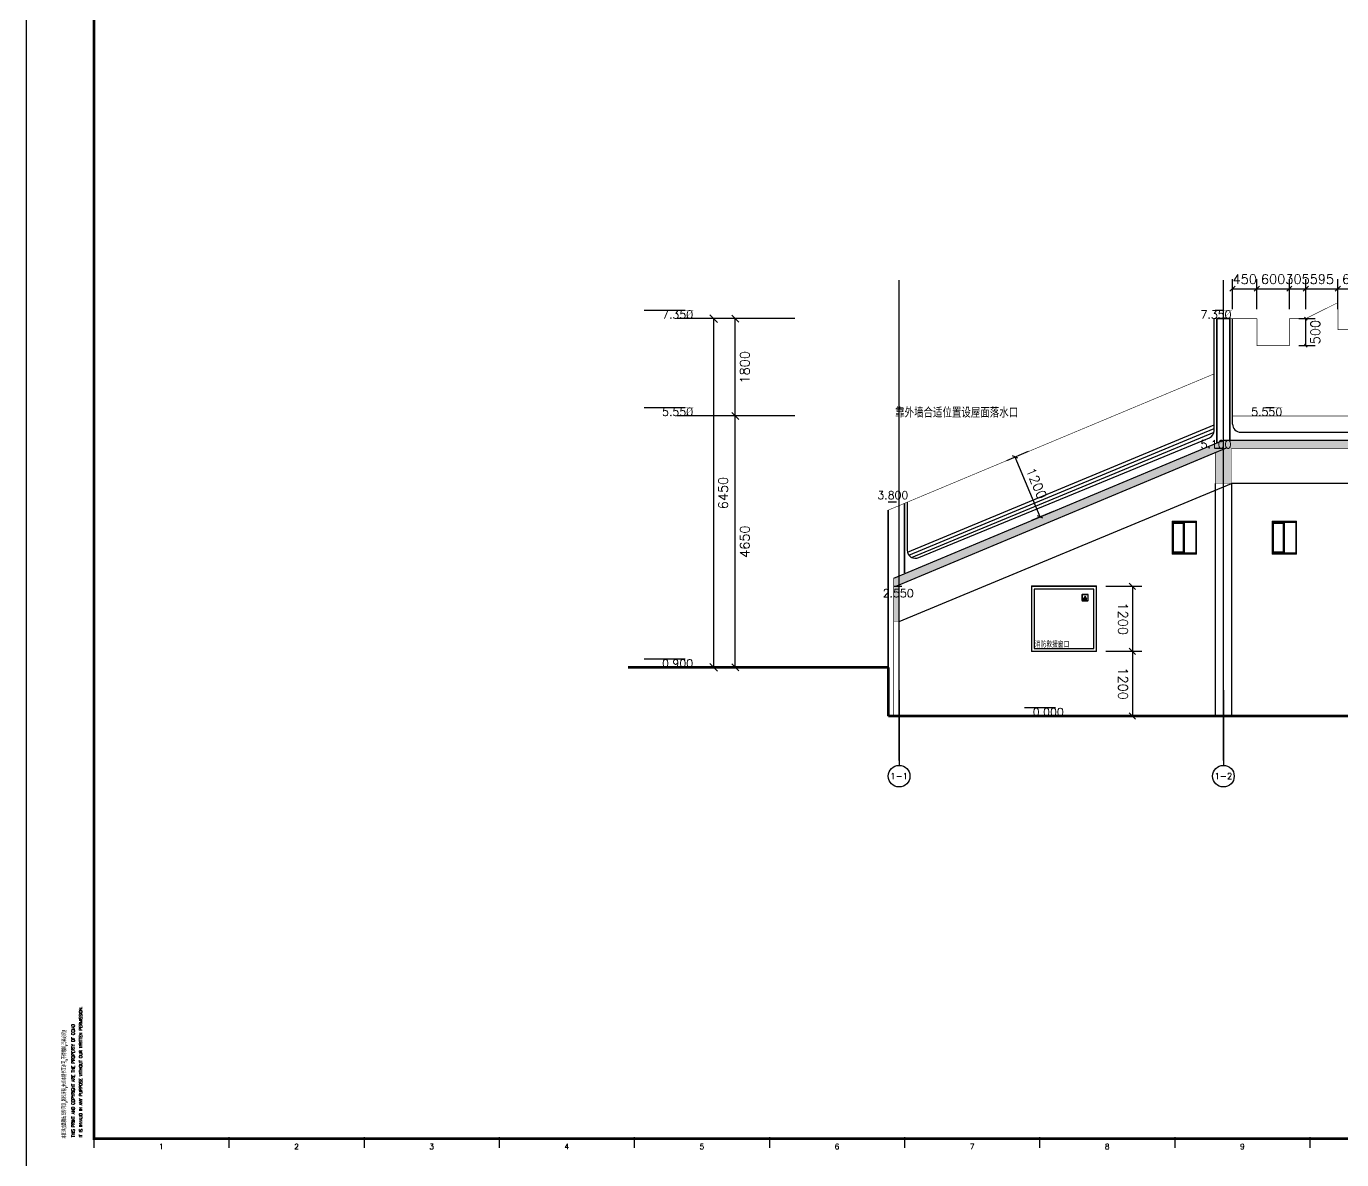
# Model space of a CAD drawing. Header units: inches. Extents: x 0 to 508000, y 0 to 738838.
# Drawn here: x 441100 to 465439, y 270521 to 291480 of the extents above; entities that cross this region are included whole.
import ezdxf
from ezdxf.enums import TextEntityAlignment as Align
from ezdxf.lldxf.tags import DXFTag

# ---------------------------------------------------------------- set-up
doc = ezdxf.new("R2010")
doc.units = ezdxf.units.IN
doc.header["$LTSCALE"] = 1000
doc.header["$MEASUREMENT"] = 0
doc.layers.get('0').update_dxf_attribs({"true_color": 0xffffff})
for name, color, linetype, true_color in [('AXIS', 3, 'Continuous', 0x00ff00), ('DIM_ELEV', 3, 'Continuous', 0x00ff00), ('DIM_LEAD', 3, 'Continuous', 0x00ff00), ('DOTE', 1, 'DOTE', 0xff0000), ('E_WINDOW', 4, 'Continuous', 0x00ffff), ('PUB_DIM', 3, 'Continuous', 0x00ff00), ('TK', 7, 'Continuous', 0xffffff), ('ZG-图框层', 4, 'Continuous', 0x00ffff)]:
    doc.layers.add(name, color=color, linetype=linetype, true_color=true_color)
doc.styles.add('CCIAD-图框(版权说明)', font='SIMPLEX.shx', dxfattribs={"height": 0.2, "bigfont": 'gbcbig.shx'})
doc.styles.add('ISOCP', font='txt.shx', dxfattribs={"height": 0.2, "bigfont": 'gbcbig.shx'})
doc.styles.add('TXTSTY_ANONYMOUS', font='txt.shx', dxfattribs={"height": 0.2, "bigfont": 'gbcbig.shx'})
tags = doc.linetypes.add('DOTE', pattern=[2.42, 2, -0.2, 0.02, -0.2]).pattern_tags.tags
tags[10:11] = [DXFTag(74, 4), DXFTag(75, 0), DXFTag(340, '0'), DXFTag(46, 0.0), DXFTag(50, 0.0), DXFTag(44, 0.0), DXFTag(45, 0.0)]
tags[8:9] = [DXFTag(74, 4), DXFTag(75, 0), DXFTag(340, '0'), DXFTag(46, 0.0), DXFTag(50, 0.0), DXFTag(44, 0.0), DXFTag(45, 0.0)]
tags[6:7] = [DXFTag(74, 4), DXFTag(75, 0), DXFTag(340, '0'), DXFTag(46, 0.0), DXFTag(50, 0.0), DXFTag(44, 0.0), DXFTag(45, 0.0)]
tags[4:5] = [DXFTag(74, 4), DXFTag(75, 0), DXFTag(340, '0'), DXFTag(46, 0.0), DXFTag(50, 0.0), DXFTag(44, 0.0), DXFTag(45, 0.0)]

# ---------------------------------------------------------------- blocks, each defined once
blk = doc.blocks.new('DAnoyomous16219')
at = {"layer": 'DIM_ELEV', "lineweight": -3}
for p, q in [((453288, 279774), (452532, 279774)), ((455319, 279624), (453138, 279624))]:
    blk.add_line(p, q, dxfattribs=at)
at = {"layer": 'DIM_ELEV', "lineweight": -3, "const_width": 1}
blk.add_lwpolyline([(453138, 279774), (453438, 279774), (453288, 279624)], close=True, dxfattribs=at)
at = {"layer": 'DIM_ELEV', "color": 7, "true_color": 0xffffff, "style": 'TXTSTY_ANONYMOUS'}
blk.add_text('0.900', height=148.8, dxfattribs=at).set_placement((453438, 279624), align=Align.RIGHT)
blk = doc.blocks.new('DAnoyomous16226')
at = {"layer": 'DIM_ELEV', "lineweight": -3}
blk.add_line((463250, 283674), (463100, 283674), dxfattribs=at)
at = {"layer": 'DIM_ELEV', "lineweight": -3, "const_width": 1}
blk.add_lwpolyline([(463100, 283674), (463400, 283674), (463250, 283824)], close=True, dxfattribs=at)
at = {"layer": 'DIM_ELEV', "color": 7, "true_color": 0xffffff, "style": 'TXTSTY_ANONYMOUS'}
blk.add_text('5.100', height=148.8, dxfattribs=at).set_placement((463400, 283824), align=Align.TOP_RIGHT)
blk = doc.blocks.new('DAnoyomous16230')
at = {"layer": 'DIM_ELEV', "lineweight": -3}
blk.add_line((464188, 284424), (464038, 284424), dxfattribs=at)
at = {"layer": 'DIM_ELEV', "lineweight": -3, "const_width": 1}
blk.add_lwpolyline([(464038, 284424), (464338, 284424), (464188, 284274)], close=True, dxfattribs=at)
at = {"layer": 'DIM_ELEV', "color": 7, "true_color": 0xffffff, "style": 'TXTSTY_ANONYMOUS'}
blk.add_text('5.550', height=148.8, dxfattribs=at).set_placement((464338, 284274), align=Align.RIGHT)
blk = doc.blocks.new('DAnoyomous16234')
at = {"layer": 'DIM_ELEV', "lineweight": -3}
blk.add_line((457150, 281124), (457300, 281124), dxfattribs=at)
at = {"layer": 'DIM_ELEV', "lineweight": -3, "const_width": 1}
blk.add_lwpolyline([(457000, 281124), (457300, 281124), (457150, 281274)], close=True, dxfattribs=at)
at = {"layer": 'DIM_ELEV', "color": 7, "true_color": 0xffffff, "style": 'TXTSTY_ANONYMOUS'}
blk.add_text('2.550', height=148.8, dxfattribs=at).set_placement((457520, 281071), align=Align.TOP_RIGHT)
blk = doc.blocks.new('DAnoyomous16251')
at = {"layer": 'PUB_DIM', "lineweight": -3}
for p, q in [((454775, 286074), (454044, 286074)), ((454284, 286009), (454155, 286138)), ((454219, 284274), (454219, 286074)), ((454284, 284209), (454155, 284338)), ((454775, 284274), (454044, 284274)), ((454219, 279624), (454219, 284274)), ((454284, 279559), (454155, 279688)), ((454775, 279624), (454044, 279624))]:
    blk.add_line(p, q, dxfattribs=at)
at = {"layer": 'PUB_DIM', "color": 7, "true_color": 0xffffff, "style": 'TXTSTY_ANONYMOUS'}
for s, p in [('1800', (454394, 285174)), ('4650', (454394, 281949))]:
    blk.add_text(s, height=175, rotation=90, dxfattribs=at).set_placement(p, align=Align.MIDDLE_CENTER)
blk = doc.blocks.new('DAnoyomous16258')
at = {"layer": 'PUB_DIM', "lineweight": -3}
for p, q in [((454888, 286074), (453644, 286074)), ((453890, 286003), (453748, 286144)), ((453819, 279624), (453819, 286074)), ((453890, 279553), (453748, 279694)), ((454888, 279624), (453644, 279624))]:
    blk.add_line(p, q, dxfattribs=at)
at = {"layer": 'PUB_DIM', "color": 7, "true_color": 0xffffff, "style": 'TXTSTY_ANONYMOUS'}
blk.add_text('6450', height=175, rotation=90, dxfattribs=at).set_placement((453994, 282849), align=Align.MIDDLE_CENTER)
blk = doc.blocks.new('DAnoyomous16263')
at = {"layer": 'DIM_ELEV', "lineweight": -3}
for p, q in [((453288, 284424), (452532, 284424)), ((455319, 284274), (453138, 284274))]:
    blk.add_line(p, q, dxfattribs=at)
at = {"layer": 'DIM_ELEV', "lineweight": -3, "const_width": 1}
blk.add_lwpolyline([(453138, 284424), (453438, 284424), (453288, 284274)], close=True, dxfattribs=at)
at = {"layer": 'DIM_ELEV', "color": 7, "true_color": 0xffffff, "style": 'TXTSTY_ANONYMOUS'}
blk.add_text('5.550', height=148.8, dxfattribs=at).set_placement((453438, 284274), align=Align.RIGHT)
blk = doc.blocks.new('DAnoyomous16269')
at = {"layer": 'DIM_ELEV', "lineweight": -3}
blk.add_line((457050, 282683), (457200, 282683), dxfattribs=at)
at = {"layer": 'DIM_ELEV', "lineweight": -3, "const_width": 1}
blk.add_lwpolyline([(456900, 282683), (457200, 282683), (457050, 282533)], close=True, dxfattribs=at)
at = {"layer": 'DIM_ELEV', "color": 7, "true_color": 0xffffff, "style": 'TXTSTY_ANONYMOUS'}
blk.add_text('3.800', height=148.8, dxfattribs=at).set_placement((457420, 282735), align=Align.RIGHT)
blk = doc.blocks.new('DAnoyomous16275')
at = {"layer": 'DIM_ELEV', "lineweight": -3}
blk.add_line((463250, 286224), (463100, 286224), dxfattribs=at)
at = {"layer": 'DIM_ELEV', "lineweight": -3, "const_width": 1}
blk.add_lwpolyline([(463100, 286224), (463400, 286224), (463250, 286074)], close=True, dxfattribs=at)
at = {"layer": 'DIM_ELEV', "color": 7, "true_color": 0xffffff, "style": 'TXTSTY_ANONYMOUS'}
blk.add_text('7.350', height=148.8, dxfattribs=at).set_placement((463400, 286074), align=Align.RIGHT)
blk = doc.blocks.new('DAnoyomous16281')
at = {"layer": 'DIM_LEAD', "color": 7, "true_color": 0xffffff, "style": 'TXTSTY_ANONYMOUS'}
blk.add_text('靠外墙合适位置设屋面落水口', height=175, dxfattribs=at).set_placement((459452, 284245), align=Align.RIGHT)
blk = doc.blocks.new('DAnoyomous16501')
at = {"layer": 'PUB_DIM', "lineweight": -3}
for p, q in [((459635, 283614), (459236, 283447)), ((459448, 283494), (459348, 283535)), ((459861, 282407), (459398, 283514)), ((460098, 282506), (459699, 282340)), ((459911, 282386), (459811, 282428))]:
    blk.add_line(p, q, dxfattribs=at)
at = {"layer": 'PUB_DIM', "color": 7, "true_color": 0xffffff, "style": 'TXTSTY_ANONYMOUS'}
blk.add_text('1200', height=175, rotation=292.6865, dxfattribs=at).set_placement((459791, 283028), align=Align.MIDDLE_CENTER)
blk = doc.blocks.new('bvhgfjhkjtu')
at = {"true_color": 0xff00bf}
blk.add_hatch(color=220, dxfattribs=at).paths.add_polyline_path([(1276703, 705500), (1276670, 705443), (1276736, 705443)], flags=0)
at = {"color": 220, "lineweight": -3, "true_color": 0xff00bf}
for points in [[(1275713, 704481), (1276913, 704481), (1276913, 705681), (1275713, 705681)], [(1275763, 704531), (1276863, 704531), (1276863, 705631), (1275763, 705631)], [(1276703, 705500), (1276670, 705443), (1276736, 705443)]]:
    blk.add_lwpolyline(points, close=True, dxfattribs=at)
for points in [[(1276658, 705411), (1276748, 705411, 0.414214), (1276763, 705426), (1276763, 705516, 0.414214), (1276748, 705531), (1276658, 705531, 0.414214), (1276643, 705516), (1276643, 705426, 0.414214)], [(1276658, 705416), (1276748, 705416, 0.414214), (1276758, 705426), (1276758, 705516, 0.414214), (1276748, 705526), (1276658, 705526, 0.414214), (1276648, 705516), (1276648, 705426, 0.414214)]]:
    blk.add_lwpolyline(points, format="xyb", close=True, dxfattribs=at)
at = {"color": 220, "true_color": 0xff00bf, "style": 'TXTSTY_ANONYMOUS'}
blk.add_text('消防救援窗口', height=106.2, dxfattribs=at).set_placement((1275774, 704550))
blk = doc.blocks.new('$EWDLib$00000592')
at = {"lineweight": -3, "ltscale": 100}
for p, q in [((30, 1470), (30, 30)), ((1170, 1470), (30, 1470)), ((600, 1470), (600, 30)), ((647.5, 1422), (647.5, 78)), ((1122.5, 1422), (647.5, 1422)), ((1122.5, 78), (1122.5, 1422)), ((1170, 30), (1170, 1470)), ((30, 30), (1170, 30)), ((647.5, 78), (1122.5, 78))]:
    blk.add_line(p, q, dxfattribs=at)
at = {"lineweight": -3}
blk.add_lwpolyline([(0, 1500), (1200, 1500), (1200, 0), (0, 0)], close=True, dxfattribs=at)
blk = doc.blocks.new('DAnoyomous16964')
at = {"layer": 'AXIS', "lineweight": -3}
for p, q in [((457250, 279206), (457250, 277813)), ((463250, 279206), (463250, 277813))]:
    blk.add_line(p, q, dxfattribs=at)
for centre in [(457250, 277613), (463250, 277613)]:
    blk.add_circle(centre, 200, dxfattribs=at)
at = {"layer": 'AXIS', "color": 7, "true_color": 0xffffff, "style": 'TXTSTY_ANONYMOUS'}
for s, p in [('1-1', (457250, 277613)), ('1-2', (463250, 277613))]:
    blk.add_text(s, height=116.7, dxfattribs=at).set_placement(p, align=Align.MIDDLE_CENTER)
blk = doc.blocks.new('DAnoyomous16969')
at = {"layer": 'DIM_ELEV', "lineweight": -3}
for p, q in [((453288, 286224), (452532, 286224)), ((455319, 286074), (453138, 286074))]:
    blk.add_line(p, q, dxfattribs=at)
at = {"layer": 'DIM_ELEV', "lineweight": -3, "const_width": 1}
blk.add_lwpolyline([(453138, 286224), (453438, 286224), (453288, 286074)], close=True, dxfattribs=at)
at = {"layer": 'DIM_ELEV', "color": 7, "true_color": 0xffffff, "style": 'TXTSTY_ANONYMOUS'}
blk.add_text('7.350', height=148.8, dxfattribs=at).set_placement((453438, 286074), align=Align.RIGHT)
blk = doc.blocks.new('DAnoyomous16980')
at = {"layer": 'DIM_ELEV', "lineweight": -3}
for p, q in [((460146, 278874), (459568, 278874)), ((460267, 278724), (459996, 278724))]:
    blk.add_line(p, q, dxfattribs=at)
at = {"layer": 'DIM_ELEV', "lineweight": -3, "const_width": 1}
blk.add_lwpolyline([(459996, 278874), (460296, 278874), (460146, 278724)], close=True, dxfattribs=at)
at = {"layer": 'DIM_ELEV', "color": 7, "true_color": 0xffffff, "style": 'TXTSTY_ANONYMOUS'}
blk.add_text('0.000', height=148.8, dxfattribs=at).set_placement((460296, 278724), align=Align.RIGHT)
blk = doc.blocks.new('DAnoyomous17023')
at = {"layer": 'PUB_DIM', "lineweight": -3}
for p, q in [((461075, 281124), (461742, 281124)), ((461508, 281183), (461626, 281065)), ((461567, 281124), (461567, 279924)), ((461075, 279924), (461742, 279924)), ((461508, 279983), (461626, 279865)), ((461567, 279924), (461567, 278724)), ((461075, 278724), (461742, 278724)), ((461508, 278783), (461626, 278665))]:
    blk.add_line(p, q, dxfattribs=at)
at = {"layer": 'PUB_DIM', "color": 7, "true_color": 0xffffff, "style": 'TXTSTY_ANONYMOUS'}
for p in [(461392, 280524), (461392, 279324)]:
    blk.add_text('1200', height=175, rotation=270, dxfattribs=at).set_placement(p, align=Align.MIDDLE_CENTER)
blk = doc.blocks.new('DAnoyomous17065')
at = {"layer": 'PUB_DIM', "lineweight": -3}
for p, q in [((463420, 286249), (463420, 286803)), ((463870, 286249), (463870, 286803)), ((464470, 286249), (464470, 286803)), ((464775, 286249), (464775, 286803)), ((465370, 286249), (465370, 286803)), ((465970, 286249), (465970, 286803)), ((466870, 286249), (466870, 286803)), ((467470, 286249), (467470, 286803)), ((468370, 286249), (468370, 286803)), ((463371, 286579), (463469, 286677)), ((463420, 286628), (463870, 286628)), ((463821, 286579), (463919, 286677)), ((463870, 286628), (464470, 286628)), ((464421, 286579), (464519, 286677)), ((464470, 286628), (464775, 286628)), ((464726, 286579), (464824, 286677)), ((464775, 286628), (465370, 286628)), ((465321, 286579), (465419, 286677)), ((465370, 286628), (465970, 286628)), ((465921, 286579), (466019, 286677)), ((465970, 286628), (466870, 286628)), ((466821, 286579), (466919, 286677)), ((466870, 286628), (467470, 286628)), ((467421, 286579), (467519, 286677)), ((467470, 286628), (468370, 286628)), ((468321, 286579), (468419, 286677))]:
    blk.add_line(p, q, dxfattribs=at)
at = {"layer": 'PUB_DIM', "color": 7, "true_color": 0xffffff, "style": 'TXTSTY_ANONYMOUS'}
for s, p in [('450', (463645, 286803)), ('600', (464170, 286803)), ('305', (464622, 286803)), ('595', (465072, 286803)), ('600', (465670, 286803)), ('900', (466420, 286803)), ('600', (467170, 286803)), ('900', (467920, 286803))]:
    blk.add_text(s, height=175, dxfattribs=at).set_placement(p, align=Align.MIDDLE_CENTER)
blk = doc.blocks.new('DAnoyomous17072')
at = {"layer": 'PUB_DIM', "lineweight": -3}
for p, q in [((464645, 286074), (464950, 286074)), ((464748, 286101), (464802, 286047)), ((464775, 285574), (464775, 286074)), ((464645, 285574), (464950, 285574)), ((464748, 285601), (464802, 285547))]:
    blk.add_line(p, q, dxfattribs=at)
at = {"layer": 'PUB_DIM', "color": 7, "true_color": 0xffffff, "style": 'TXTSTY_ANONYMOUS'}
blk.add_text('500', height=175, rotation=90, dxfattribs=at).set_placement((464950, 285824), align=Align.MIDDLE_CENTER)

msp = doc.modelspace()

# ---------------------------------------------------------------- hatches: boundary and pattern name
at = {"true_color": 0x333333}
h = msp.add_hatch(dxfattribs=at)
h.set_pattern_fill('钢筋混凝土', color=250, scale=889, angle=317.5, style=0)
h.set_pattern_definition([(45, (-815002516.52, -579207209.37), (-61.871843354, 61.871843354), []), (50, (-815002516.52, -579207209.37), (251.04106391, -21.963247244), [26.25, -288.75]), (355, (-815002516.52, -579207209.37), (-48.562966765, 263.267246795), [21, -231]), (100.4514, (-815002495.6, -579207211.2), (202.4782836, 241.30383972), [22.3090665, -245.3997392]), (46.1842, (-815002516.52, -579207139.37), (373.53436702, -57.931655015), [39.375, -433.125]), (96.6356, (-815002485.4, -579207144.2), (327.13194694, 340.94125482), [33.4636008, -368.09955]), (351.1842, (-815002516.52, -579207139.37), (327.1316808, 340.94151032), [31.5, -346.5]), (21, (-815002481.52, -579207156.87), (208.91746824, -140.916611733), [26.25, -288.75]), (326, (-815002481.52, -579207156.87), (85.16036617, 253.802515766), [21, -231]), (71.4514, (-815002464.11, -579207168.61), (294.077920004, 112.88567385), [22.3090665, -245.3997392]), (37.5, (-815002516.52, -579207209.37), (4.255949361, 116.512848841), [0, -228.2, 0, -234.5, 0, -231.875]), (7.5, (-815002516.52, -579207209.37), (92.074338105, 138.044099159), [0, -133.7, 0, -222.95, 0, -88.375]), (327.5, (-815002594.57, -579207209.37), (186.83785266, -7.894205107), [0, -87.5, 0, -273, 0, -362.25]), (317.5, (-815002629.57, -579207209.37), (204.11515927, 35.036743816), [0, -113.75, 0, -181.3, 0, -257.25])])
h.paths.add_polyline_path([(457150, 281274), (457150, 280474), (457250, 280474), (457250, 281153), (463100, 283603), (463100, 283024), (463400, 283024), (463400, 283674), (469100, 283674), (469100, 283024), (469400, 283024), (469400, 283824), (463250, 283824)], flags=0)

# ---------------------------------------------------------------- linework, layer by layer
at = {"color": 6, "lineweight": -3, "true_color": 0xff00ff}
for p, q in [((463420, 284124), (463420, 286074)), ((463570, 283974), (468850, 283974))]:
    msp.add_line(p, q, dxfattribs=at)
at = {"lineweight": -3}
for p, q in [((457404, 281757), (463080, 284109)), ((457429, 281702), (463080, 284042)), ((457150, 281274), (463250, 283824)), ((457479, 281659), (463077, 283975)), ((463250, 283824), (469400, 283824)), ((457208, 281135), (463308, 283685)), ((457250, 280474), (463400, 283024)), ((463100, 283024), (463100, 278724)), ((463400, 283024), (463400, 278724)), ((469400, 283024), (463400, 283024))]:
    msp.add_line(p, q, dxfattribs=at)
for points, const_width in [([(465370, 286371), (465370, 285871), (465970, 285871), (465970, 286671)], 10), ([(464775, 286074), (465370, 286371)], 10), ([(463080, 286074), (463420, 286074)], 10), ([(463130, 283768), (463130, 286074)], 30), ([(463130, 286074), (463370, 286074)], 30), ([(463370, 283824), (463370, 286074)], 30), ([(463420, 286074), (463870, 286074)], 10), ([(463870, 286074), (463870, 285574), (464470, 285574), (464470, 286074)], 10), ([(464470, 286074), (464775, 286074)], 10), ([(457050, 282533), (463080, 285053)], 10), ([(466171, 284274), (463420, 284274)], 10), ([(457050, 282533), (457350, 282658)], 10), ([(457350, 282658), (457350, 281367)], 30), ([(457050, 281393), (457050, 282533)], 30), ([(457050, 279624), (457050, 281393)], 30), ([(457150, 278724), (457150, 281274)], 10), ([(452233, 279624), (457050, 279624)], 50), ([(457050, 278724), (457050, 279624)], 50), ([(457050, 278724), (496790, 278724)], 50)]:
    msp.add_lwpolyline(points, dxfattribs=dict(at, const_width=const_width))
at = {"color": 6, "lineweight": -3, "true_color": 0xff00ff}
msp.add_lwpolyline([(457400, 282679), (457400, 281792, 0.548861), (457613, 281656), (462993, 283869, 0.291272), (463080, 284005), (463080, 286074)], format="xyb", dxfattribs=at)
at = {"color": 250, "lineweight": -3, "true_color": 0x333333, "const_width": 10}
msp.add_lwpolyline([(457150, 281274), (457150, 280474), (457250, 280474), (457250, 281153), (463100, 283603), (463100, 283024), (463400, 283024), (463400, 283674), (469100, 283674), (469100, 283024), (469400, 283024), (469400, 283824), (463250, 283824)], close=True, dxfattribs=at)
msp.add_lwpolyline([(463100, 283603), (463100, 283024), (463400, 283024), (463400, 283674)], dxfattribs=at)
at = {"color": 6, "lineweight": -3, "true_color": 0xff00ff}
msp.add_lwpolyline([(457050, 278724), (457050, 281574), (457050, 282533)], dxfattribs=at)
at = {"color": 190, "lineweight": -3, "true_color": 0x7f00ff, "const_width": 20}
for points in [[(462750, 281724), (462300, 281724), (462300, 282324), (462750, 282324)], [(464600, 281724), (464150, 281724), (464150, 282324), (464600, 282324)], [(460900, 279924), (459700, 279924), (459700, 281124), (460900, 281124)]]:
    msp.add_lwpolyline(points, close=True, dxfattribs=at)
at = {"color": 6, "lineweight": -3, "true_color": 0xff00ff}
msp.add_arc((463570, 284124), 150, 180, 270, dxfattribs=at)
at = {"layer": 'DOTE', "color": 252, "lineweight": -3, "true_color": 0x848484}
for p, q in [((457250, 277903), (457250, 286785)), ((463250, 277903), (463250, 286785))]:
    msp.add_line(p, q, dxfattribs=at)
at = {"layer": 'TK', "lineweight": -3}
for p, q in [((442350, 270934), (442350, 270738)), ((444850, 270934), (444850, 270738)), ((447350, 270934), (447350, 270738)), ((449850, 270934), (449850, 270738)), ((452350, 270934), (452350, 270738)), ((454850, 270934), (454850, 270738)), ((457350, 270934), (457350, 270738)), ((459850, 270934), (459850, 270738)), ((462350, 270934), (462350, 270738)), ((464850, 270934), (464850, 270738))]:
    msp.add_line(p, q, dxfattribs=at)
at = {"layer": 'ZG-图框层', "lineweight": -3}
msp.add_lwpolyline([(441100, 312438), (441100, 270388), (508000, 270388), (508000, 312438)], close=True, dxfattribs=at)
at = {"layer": 'ZG-图框层', "lineweight": -3, "const_width": 50}
msp.add_lwpolyline([(442350, 270911), (442350, 311938), (507500, 311938), (507500, 270911)], close=True, dxfattribs=at)

# ---------------------------------------------------------------- block references
msp.add_blockref('bvhgfjhkjtu', (-816013, -424557))
at = {"layer": 'AXIS'}
msp.add_blockref('DAnoyomous16964', (0, 0), dxfattribs=at)
at = {"layer": 'DIM_ELEV'}
for name in ['DAnoyomous16969', 'DAnoyomous16275', 'DAnoyomous16263', 'DAnoyomous16230', 'DAnoyomous16226', 'DAnoyomous16269', 'DAnoyomous16234', 'DAnoyomous16219', 'DAnoyomous16980']:
    msp.add_blockref(name, (0, 0), dxfattribs=at)
at = {"layer": 'DIM_LEAD'}
msp.add_blockref('DAnoyomous16281', (0, 0), dxfattribs=at)
at = {"layer": 'E_WINDOW', "xscale": -0.375, "yscale": 0.4, "rotation": 360}
for p in [(462750, 281724), (464600, 281724)]:
    msp.add_blockref('$EWDLib$00000592', p, dxfattribs=at)
at = {"layer": 'PUB_DIM'}
for name in ['DAnoyomous17065', 'DAnoyomous16258', 'DAnoyomous16251', 'DAnoyomous17072', 'DAnoyomous16501', 'DAnoyomous17023']:
    msp.add_blockref(name, (0, 0), dxfattribs=at)

# ---------------------------------------------------------------- texts
at = {"layer": 'TK', "style": 'CCIAD-图框(版权说明)', "width": 0.8}
for s, height, p in [('IT IS INVALID IN ANY PURPOSE WITHOUT OUR WRITTEN PERMISSION.', 60, (442136, 270934)), ('THIS PRINT AND COPYRIGHT ARE THE PROPERTY OF CCIAD ', 60, (441995, 270934)), ('本图须加盖院出图专用章,版权所有,未经本院书面许可,不得翻制,违者必究!', 75, (441839, 270913))]:
    msp.add_text(s, height=height, rotation=90, dxfattribs=at).set_placement(p)
at = {"layer": 'TK', "style": 'ISOCP'}
for s, p in [('1', (443600, 270763)), ('2', (446100, 270763)), ('3', (448600, 270763)), ('4', (451100, 270763)), ('5', (453600, 270763)), ('6', (456100, 270763)), ('7', (458600, 270763)), ('8', (461100, 270763)), ('9', (463600, 270763))]:
    msp.add_text(s, height=100, dxfattribs=at).set_placement(p, align=Align.MIDDLE_CENTER)

doc.saveas('drawing.dxf')
